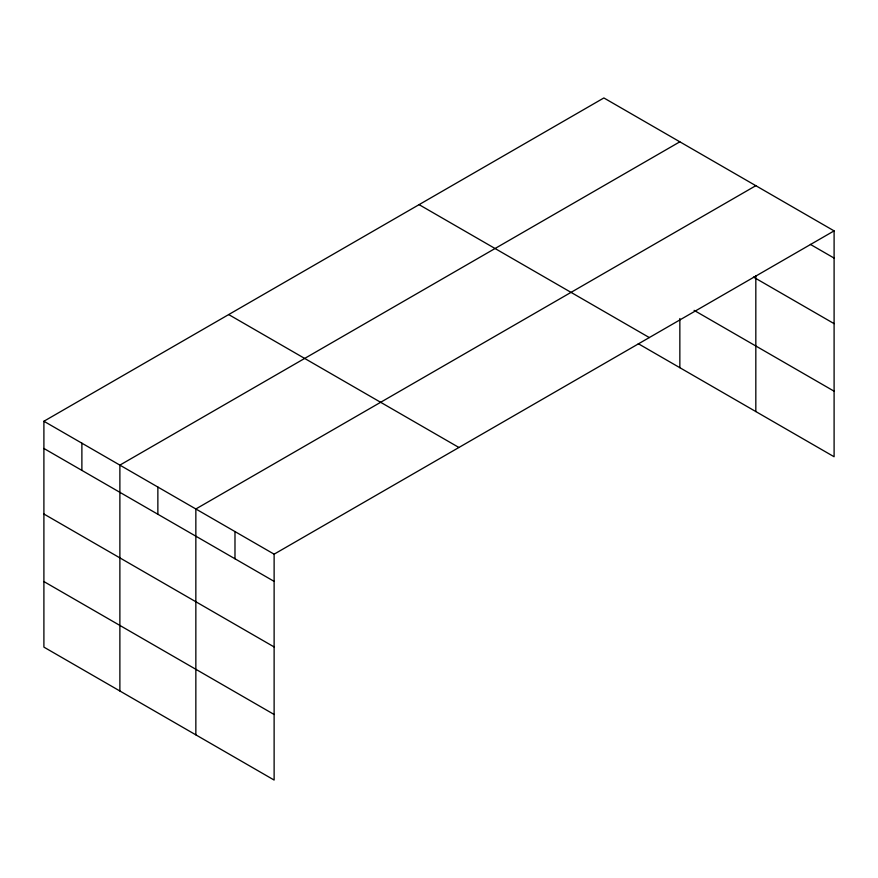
<?xml version="1.0" encoding="UTF-8"?>
<svg xmlns="http://www.w3.org/2000/svg" width="878" height="878" viewBox="0 0 878 878"><rect width="100%" height="100%" fill="white"/><g stroke="black" fill="none" stroke-linecap="round" stroke-linejoin="round"><path stroke-width="1.32" d="M834.1 230.881L603.877 97.952L43.9 421.253L43.9 647.119L274.123 780.048L274.123 554.172L834.1 230.881L834.1 456.747L638.295 343.704M755.826 275.714L755.826 411.552M679.846 141.819L119.88 465.12L119.88 690.986M755.826 185.686L195.849 508.977L195.849 734.853M810.383 244.391L834.1 258.088M753.445 277.075L834.1 323.642M694.092 310.351L834.1 391.193M419.08 204.64L649.314 337.569M228.686 314.565L458.92 447.484M43.9 421.253L274.123 554.172M43.9 448.46L274.123 581.379M43.9 514.014L274.123 646.943M43.9 581.565L274.123 714.483M679.846 318.516L679.846 367.695M234.986 531.574L234.986 558.781M157.864 487.049L157.864 514.256M81.884 443.181L81.884 470.388"/></g></svg>
